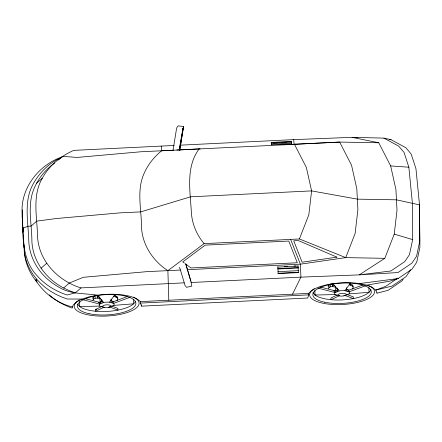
<?xml version="1.0" encoding="UTF-8"?>
<svg xmlns="http://www.w3.org/2000/svg" width="442" height="442" viewBox="0 0 442 442"><rect width="100%" height="100%" fill="white"/><g stroke="black" fill="none" stroke-linecap="round" stroke-linejoin="round"><path stroke-width="0.66" d="M173.021 150.274L176.446 129.219L176.794 127.755L178.148 125.865L183.491 126.528L179.877 150.357M179.397 149.976L183.491 126.528M179.452 150.214L179.69 147.81M22.36 209.906L22.194 216.784L24.426 253.299L25.664 258.819L27.514 264.205L29.962 269.405L32.99 274.372L36.559 279.051L40.636 283.41L45.194 287.405L50.184 290.991L55.554 294.14L61.256 296.825L67.245 299.013L82.113 299.068L89.256 296.797L97.599 295.184A34.747 12.05 -3 0 1 140.296 301.626L308.737 293.389A34.747 12.05 -3 0 1 359.445 283.582L398.143 278.554L412.021 269.145L416.707 262.272L419.9 247.172L419.519 204.889L415.961 168.778L411.204 154.07L405.822 147.683L391.026 139.683L383.916 138.119L352.025 137.346L293.703 139.617L180.435 145.158M191.093 282.515L300.925 277.14L359.247 274.869L384.822 258.321L394.236 234.122L397.004 210.248L395.91 189.403L390.651 165.921L378.755 142.766L352.025 137.346L357.501 137.672M182.911 128.34L179.17 149.943M135.501 301.162A29.271 10.149 -3 0 1 110.627 311.162A29.271 10.149 -3 0 1 79.599 306.533L79.621 306.4M102.003 306.416L95.511 309.499L95.605 311.229L103.864 307.312L99.754 306.102A7.52 2.608 -3 0 1 99.688 304.107L99.71 303.974M370.926 289.648A29.271 10.149 -3 0 1 346.053 299.643A29.271 10.149 -3 0 1 315.024 295.013L315.052 294.886M337.428 294.902L330.936 297.98L331.03 299.715L339.29 295.792L335.18 294.587A7.52 2.608 -3 0 1 335.113 292.593L335.135 292.46M179.629 149.998L183.347 127.561L182.889 129.506M383.916 138.119L398.706 146.125L404.087 152.507L408.85 167.214L412.403 203.331L412.651 239.603L409.458 254.702L404.773 261.581L390.888 270.985L359.247 274.869L398.004 272.548L411.889 263.139L416.568 256.266L419.762 241.166L419.519 204.889L396.457 199.828L357.351 199.138L311.599 190.894L190.541 196.817L140.7 211.895L120.169 212.856L56.256 218.53L36.752 221.127L31.084 226.089L27.995 226.243L22.912 228.221L23.001 232.238M308.737 293.389L308.814 294.853L307.704 298.03L141.622 306.157L140.374 303.096L140.296 301.626M54.753 162.954C45.703 169.33 38.426 178.225 34.117 188.436C26.896 205.287 31.934 223.978 31.896 241.542C32.857 261.426 46.266 279.046 63.631 287.991L69.3 283.024L83.439 277.283L147.352 271.609L167.883 270.648L204.093 243.63L299.416 238.967L308.825 214.773L311.599 190.894L306.339 167.419L294.444 144.258M174.258 145.457L73.77 150.374C60.692 156.032 49.156 165.651 42.272 178.237C31.946 196.016 37.194 217.315 37.564 236.581C38.714 260.979 58.322 281.095 80.991 287.902L184.226 282.847M292.527 294.179L300.925 277.14L300.367 264.167L290.643 239.398M199.121 148.921C185.491 167.231 190.275 191.303 191.353 212.27C191.994 223.779 196.696 234.851 204.093 243.63M403.121 279.294L402.038 280.885L388.159 290.289L377.032 293.168L376.91 292.875M410.734 269.758L406.049 276.637L392.17 286.04L375.777 290.107L372.247 287.372L366.672 285.145L359.445 283.582M82.621 299.626L99.688 304.107L103.704 302.494A7.52 2.608 -3 0 1 109.456 302.206L114.981 294.615M318.052 288.112L335.113 292.593L339.13 290.974A7.52 2.608 -3 0 1 344.882 290.687L350.407 283.095M200.138 148.877L161.59 150.794C153.882 157.048 147.578 165.065 143.733 174.242C136.517 191.093 141.55 209.784 141.512 227.348C142.396 245.061 153.159 261.2 167.883 270.648L180.237 270.04M58.526 159.976L62.654 156.363L77.146 157.429L141.053 151.755L173.258 150.225M36.603 183.203L42.272 178.237M41.067 268.222L46.736 263.255M62.444 156.811C39.239 164.501 20.68 187.712 22.1 212.762C23.211 233.768 21.023 258.205 36.465 275.034C44.526 284.455 55.394 291.212 67.151 294.996L75.322 292.864L80.991 287.902M397.899 278.084L385.684 286.361L375.777 290.107L377.032 293.168M92.848 298.621A11.393 3.95 -3 0 1 93.549 296.554L94.522 295.908M92.958 300.251A11.393 3.95 -3 0 1 93.693 299.217L95.146 298.251L97.306 298.146L99.942 298.682L100.025 302.217L98.748 302.588M102.019 302.919L101.925 301.19L99.594 302.378L98.257 302.538M133.462 299.289L133.611 303.82L113.633 305.405L109.61 307.024A7.52 2.608 -3 0 1 108.367 307.223M328.279 287.101A11.393 3.95 -3 0 1 328.981 285.035L329.947 284.388M328.384 288.737A11.393 3.95 -3 0 1 329.119 287.698L330.572 286.731L332.738 286.626L335.368 287.162L335.45 290.703L334.174 291.068M338.478 289.388L335.025 290.858L333.682 291.024M368.888 287.775L369.037 292.306L349.058 293.891L345.042 295.505A7.52 2.608 -3 0 1 343.793 295.704M82.113 299.068L76.654 301.831L73.256 304.908L72.145 308.085C63.803 305.135 55.841 300.842 49.272 294.869M97.223 296.543L98.781 295.919M97.279 297.61L99.356 296.775M332.649 285.029L333.688 284.609M332.704 286.096L334.782 285.261M111.069 300.726L113.472 301.682L127.517 296.46M130.163 297.245L113.566 303.411L109.456 302.206M346.5 289.212L348.898 290.162L362.943 284.941M365.589 285.725L348.992 291.897L344.882 290.687M61.808 157.424C49.753 162.297 39.913 172.131 33.515 183.353C23.188 201.132 28.437 222.431 28.807 241.697C29.526 255.222 35.946 268.056 45.631 277.41C50.101 281.642 55.134 285.223 60.543 288.14C71.814 294.378 85.251 293.284 97.599 295.184M398.143 278.554L389.468 281.228L366.672 285.145M271.244 142.407L291.471 141.418L291.659 143.772L271.432 144.761L271.244 142.407L271.3 143.109M271.289 142.838L291.516 141.849M273.3 142.987L277.344 142.788M282.062 142.556L286.781 142.324M293.322 144.319L339.649 142.075L378.755 142.766M176.866 150.037L339.649 142.075L351.55 165.231L356.804 188.712L357.898 209.558L355.13 233.431L345.721 257.631L300.367 264.167L187.099 269.708M284.571 266.427L287.272 266.294M294.013 265.968L296.035 265.869M278.134 273.592L298.361 272.603L298.057 265.769L298.079 266.101L277.852 267.09L277.83 266.758L278.134 273.592L278.112 273.261L298.339 272.272L298.361 272.603M95.008 295.587L98.489 295.748M332.053 283.991L330.434 284.068L330.572 286.731M140.374 303.096L308.814 294.853M72.543 306.941C57.377 303.433 43.504 293.074 35.382 279.692M283.714 144.788L295.925 144.219M312.964 292.554L315.024 295.013L335.18 294.587M77.538 304.074L79.599 306.533L99.754 306.102M384.822 258.321L345.721 257.631L299.416 238.967M389.662 139.6L391.026 139.683M390.651 165.921L408.85 167.214M320.583 287.068L335.025 290.858L335.113 292.593M85.157 298.588L99.594 302.378L99.688 304.107M349.639 283.808L352.219 284.941A11.393 3.95 -3 0 1 353.053 286.93M349.163 284.72L352.274 286.007A11.393 3.95 -3 0 1 352.373 289.029M114.213 295.328L116.793 296.46A11.393 3.95 -3 0 1 117.627 298.444M113.207 296.079L116.848 297.521A11.393 3.95 -3 0 1 116.948 300.543M394.236 234.122L412.651 239.603M75.322 292.864L69.339 290.676L63.631 287.991M346.876 294.488L353.313 296.858L353.401 298.588L345.042 295.505M111.45 306.002L117.881 308.372L117.975 310.107L109.61 307.024M184.386 263.101L182.739 261.885L205.193 245.139L288.77 241.05L297.289 262.758L190.983 267.957L186.038 264.316M333.025 283.968L339.13 290.974M97.599 295.483L103.704 302.494M179.154 267.454L179.977 268.476L185.065 285.571L186.585 287.306L191.839 286.123L190.905 281.14L185.662 263.399M185.8 264.194L190.861 281.294M36.559 279.051L36.973 282.123C29.57 273.344 24.868 262.272 24.227 250.769M419.254 206.806L419.657 210.895M293.703 139.617L294.074 144.313M161.22 146.098L161.59 150.794M298.278 270.659L278.051 271.648M352.219 284.941L352.274 286.007M350.705 284.123L350.76 285.189M348.898 290.162L348.992 291.897A7.52 2.608 -3 0 1 349.058 293.891M347.898 289.62L347.992 291.355M346.406 287.731L346.589 290.941M337.351 289.67L337.445 291.4M337.235 288.195L337.323 289.924M335.981 290.223L336.075 291.952M335.312 286.096L335.368 287.162M332.594 283.963L332.738 286.626M328.981 285.035L329.119 287.698M141.55 304.792L141.622 306.157M116.793 296.46L116.848 297.521M115.274 295.637L115.334 296.704M113.472 301.682L113.566 303.411A7.52 2.608 -3 0 1 113.633 305.405M112.472 301.14L112.566 302.869M110.981 299.251L111.163 302.461M101.809 299.709L101.881 301.604M100.555 301.737L100.649 303.472M99.886 297.615L99.942 298.682M97.168 295.483L97.306 298.146M95.041 296.251L95.146 298.251M93.549 296.554L93.693 299.217M22.608 219.856L22.746 222.547M22.995 227.249L23.205 231.282M23.454 235.984L23.664 240.017M23.879 244.045L24.089 248.078M291.637 143.805L291.593 142.854L271.366 143.843L271.41 144.794M291.471 141.418L291.527 142.12M167.883 270.648L168.816 300.234M314.875 290.488L315.024 295.013M79.427 301.356L79.599 306.533M368.236 285.355A32.487 11.265 -3 0 1 364.539 300.345A32.487 11.265 -3 0 1 321.793 302.98A32.487 11.265 -3 0 1 314.339 288.676M336.898 288.516A4.973 1.724 -3 0 1 336.881 288.068M133.423 297.146A32.487 11.265 -3 0 1 128.335 312.151A32.487 11.265 -3 0 1 85.549 314.301A32.487 11.265 -3 0 1 79.483 299.853M96.809 309.604A29.271 10.149 -3 0 1 95.511 309.499M101.82 300.449A4.973 1.724 -3 0 1 101.456 299.582M111.301 299.09A4.973 1.724 -3 0 1 111.318 299.538M336.898 257.139L302.118 262.2L293.72 240.807L298.378 240.581L336.898 257.139M298.135 267.548L277.907 268.537L277.941 269.001L298.168 268.007L298.135 267.548M324.561 302.184A29.271 10.149 -3 0 0 371.109 293.112A29.271 10.149 -3 0 0 330.588 284.427A29.271 10.149 -3 0 0 324.561 302.184M339.738 295.941A4.05 1.403 -3 0 0 346.18 294.687A4.05 1.403 -3 0 0 340.572 293.488A4.05 1.403 -3 0 0 339.738 295.941M89.129 313.698A29.271 10.149 -3 0 0 135.683 304.626A29.271 10.149 -3 0 0 95.163 295.947A29.271 10.149 -3 0 0 89.129 313.698M104.312 307.461A4.05 1.403 -3 0 0 110.754 306.207A4.05 1.403 -3 0 0 105.146 305.002A4.05 1.403 -3 0 0 104.312 307.461"/></g></svg>
